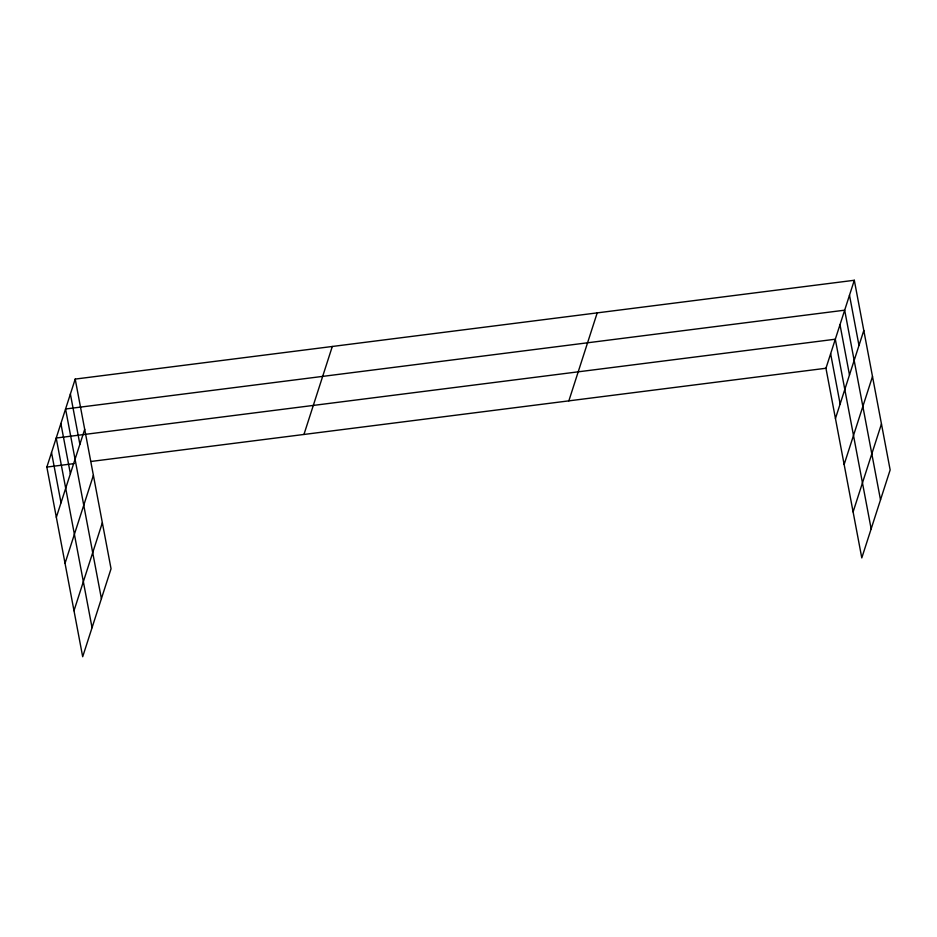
<?xml version="1.0" encoding="UTF-8"?>
<svg xmlns="http://www.w3.org/2000/svg" width="937" height="937" viewBox="0 0 937 937"><rect width="100%" height="100%" fill="white"/><g stroke="black" fill="none" stroke-linecap="round" stroke-linejoin="round"><path stroke-width="1.41" d="M75.206 379.087L111.046 568.747L82.69 656.732L46.85 467.071L75.206 379.087L854.31 280.268L890.15 469.929L861.794 557.913L825.954 368.253L854.31 280.268M56.337 517.306L84.705 429.322M65.04 563.313L93.395 475.328M73.988 610.725L102.356 522.741M303.951 434.463L332.307 346.479M568.853 400.86L597.209 312.876M835.453 418.488L863.809 330.503M844.143 464.494L872.499 376.51M853.103 511.907L881.459 423.922M46.85 467.071L73.988 463.628M91.135 461.449L825.954 368.253M849.496 295.225L858.983 345.46M880.511 499.843L844.67 310.182L65.567 409L101.407 598.661M839.997 324.706L849.484 374.929M871.152 528.878L835.312 339.217L56.208 438.036L92.049 627.696M830.639 353.729L840.126 403.964M70.392 394.044L79.879 444.279M60.882 423.524L70.38 473.747M51.523 452.548L61.022 502.782"/></g></svg>
